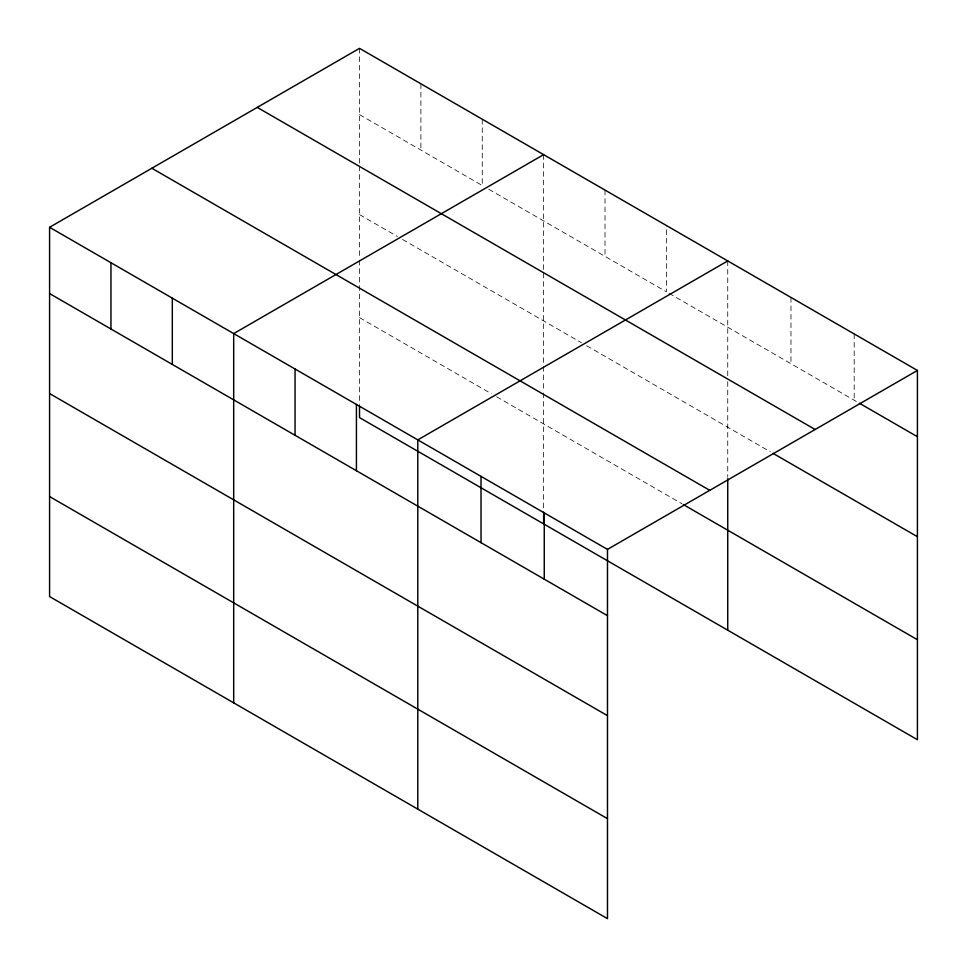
<?xml version="1.0" encoding="UTF-8"?>
<svg xmlns="http://www.w3.org/2000/svg" width="967" height="967" viewBox="0 0 967 967"><rect width="100%" height="100%" fill="white"/><g stroke="black" fill="none" stroke-linecap="round" stroke-linejoin="round"><path stroke-width="0.73" stroke-dasharray="4.83 3.63" d="M359.519 114.626L482.255 185.483L482.255 119.207M488.794 189.254L666.372 291.78L666.372 225.504M668.983 293.291L858.067 402.453M359.519 214.614L397.389 236.468M402.61 239.49L581.493 342.765M586.715 345.775L770.312 451.782M359.519 317.623L491.405 393.762M496.627 396.772L682.037 503.819M854.187 333.941L854.187 400.217M790.97 297.437L790.97 363.713M727.74 260.933L727.74 377.203M727.74 381.614L727.74 477.227M605.004 190.076L605.004 256.352M543.623 154.647L543.623 365.055M543.623 366.517L543.623 391.538M543.623 393.013L543.623 510.661M420.887 83.778L420.887 150.054M359.519 48.35L359.519 164.62M359.519 166.094L359.519 258.757M359.519 260.232L359.519 404.375"/><path stroke-width="1.45" d="M49.583 227.293L607.481 549.389L607.481 918.65L49.583 596.554L49.583 227.293L359.519 48.35L917.417 370.446L917.417 739.707L359.519 417.611L359.519 405.838M543.623 154.647L233.688 333.591L233.688 702.84M727.74 260.933L417.792 439.876L417.792 809.137M607.481 549.389L917.417 370.446M859.349 403.203L917.417 436.721M257.246 107.397L815.145 429.505M772.899 453.269L917.417 536.709M151.855 168.246L709.754 490.342M683.343 504.581L917.417 639.719M49.583 293.569L607.481 615.677M49.583 393.557L607.481 715.653M49.583 496.567L607.481 818.662M727.74 478.701L727.74 630.194M544.252 512.885L544.252 579.16M543.623 512.135L543.623 523.896M481.022 476.38L481.022 542.656M356.424 404.448L356.424 470.724M295.056 369.019L295.056 435.295M172.319 298.162L172.319 364.438M110.951 262.722L110.951 328.998"/></g></svg>
